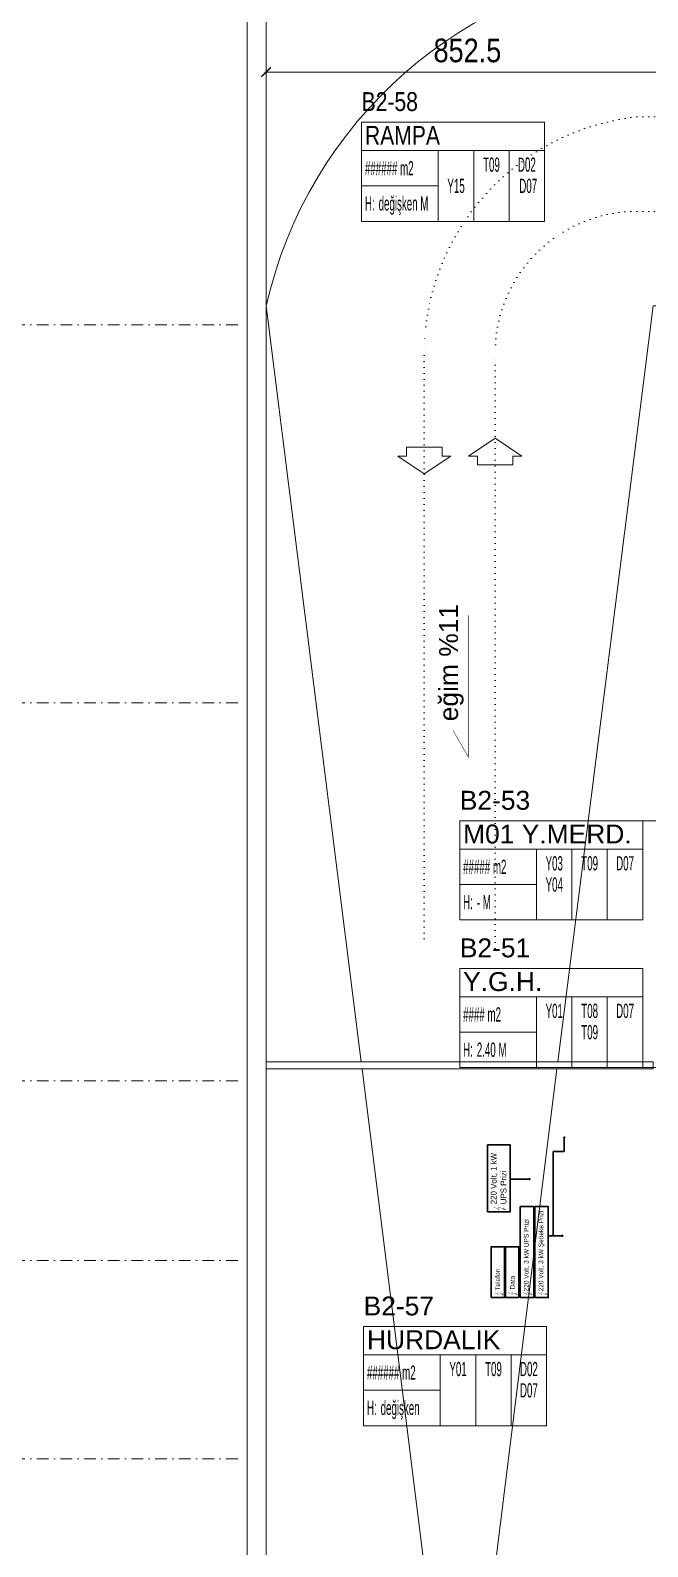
# Model space of a CAD drawing. Header units: metres. Extents: x -13194 to 152406, y -4219 to 19791.
# Drawn here: x -459 to 848, y 1454 to 4663 of the extents above; entities that cross this region are included whole.
import ezdxf
from ezdxf.enums import TextEntityAlignment as Align

# ---------------------------------------------------------------- set-up
doc = ezdxf.new("R2010")
doc.units = ezdxf.units.M
doc.header["$LTSCALE"] = 100
doc.header["$MEASUREMENT"] = 0
doc.linetypes.add('DASHDOT2', pattern=[0.5, 0.25, -0.125, 0, -0.125])
doc.linetypes.add('DOT2', pattern=[0.125, 0, -0.125])
doc.layers.get('0').update_dxf_attribs({"color": 9, "lineweight": 9})
for name, color, linetype, lineweight in [('00', 9, 'Continuous', 9), ('01', 9, 'Continuous', 9), ('06D', 9, 'Continuous', 9), ('21', 9, 'Continuous', 9), ('21_mahal200', 9, 'Continuous', 9), ('24', 9, 'DASHDOT2', 9), ('25', 76, 'Continuous', 9), ('elektrik', 252, 'Continuous', 30)]:
    doc.layers.add(name, color=color, linetype=linetype, lineweight=lineweight)
doc.styles.add('Arial', font='arial.ttf', dxfattribs={"height": 2.5})
doc.styles.add('MuuM_TEXT-ITALIC', font='ARIALNI.TTF')
doc.styles.add('MuuM_TEXT-STANDART', font='ARIALN.TTF')
doc.styles.get("Standard").update_dxf_attribs({"font": 'ARIALN.TTF'})
doc.dimstyles.new('MuuM_DIM200', dxfattribs={"dimscale": 20, "dimtxt": 2, "dimasz": 1, "dimexe": 1, "dimexo": 1, "dimgap": 1, "dimtad": 1, "dimdec": 1, "dimrnd": 0.5, "dimdsep": 46, "dimtxsty": 'MuuM_TEXT-STANDART', "dimblk": 'ARCHTICK', "dimcen": 0, "dimdle": 0.15, "dimclrd": 256, "dimclre": 256, "dimclrt": 256, "dimadec": 0, "dimazin": 0, "dimtfac": 5, "dimtdec": 1, "dimtix": 1, "dimtmove": 2, "dimatfit": 3, "dimldrblk": 'DOT', "dimfxl": 3, "dimfxlon": 1, "dimtolj": 1, "dimlwd": -1, "dimlwe": -1, "dimarcsym": 0})

# ---------------------------------------------------------------- blocks, each defined once
blk = doc.blocks.new('p-akslar_yeni')
at = {"layer": '24'}
for points in [[(2312, -4535), (6415, -4535)], [(2312, -5335), (6415, -5335)], [(2312, -6135), (6415, -6135)], [(2312, -6515), (6415, -6515)], [(2312, -6935), (6415, -6935)]]:
    blk.add_lwpolyline(points, dxfattribs=at)
blk = doc.blocks.new('_Dot')
at = {"color": 0, "linetype": 'ByBlock', "lineweight": -2}
blk.add_line((-0.5, 0), (-1, 0), dxfattribs=at)
at = {"color": 0, "linetype": 'ByBlock', "const_width": 0.5}
blk.add_lwpolyline([(-0.25, 0, 1), (0.25, 0, 1)], format="xyb", close=True, dxfattribs=at)
blk = doc.blocks.new('enerji')
at = {"color": 1, "true_color": 0xeb0000, "const_width": 10}
for points in [[(-400546, -608260), (-400624, -608423), (-400549, -608405), (-400620, -608616)], [(-400615, -608525), (-400620, -608616), (-400569, -608541)]]:
    blk.add_lwpolyline(points, dxfattribs=at)
blk = doc.blocks.new('2.bod.sitatik')
at = {"layer": '01'}
blk.add_lwpolyline([(40, -8750), (0, -8750), (0, -2950), (40, -2950), (40, -8710), (40, -8710)], close=True, dxfattribs=at)
blk = doc.blocks.new('0_slopearrow')
at = {"const_width": 0.05}
blk.add_lwpolyline([(11.21, 0), (-3.79, 0), (-1, 1.61)], dxfattribs=at)
at = {"style": 'Arial'}
blk.add_attdef('EGIM', text='', height=2, dxfattribs=at).set_placement((0, 0.5), align=Align.BOTTOM_LEFT)
at = {"style": 'MuuM_TEXT-ITALIC'}
blk.add_attdef('SLOPE', text='', height=2, dxfattribs=at).set_placement((0, -0.5), align=Align.TOP_LEFT)
blk = doc.blocks.new('_ArchTick')
at = {"color": 0, "linetype": 'ByBlock', "const_width": 0.15}
blk.add_lwpolyline([(-0.5, -0.5), (0.5, 0.5)], dxfattribs=at)
blk = doc.blocks.new('*D599')
at = {"layer": '25', "transparency": 16777216}
for p, q in [((40, -28795.9), (40, -28715.9)), ((892.5, -28795.9), (892.5, -28715.9)), ((37, -28735.9), (895.5, -28735.9))]:
    blk.add_line(p, q, dxfattribs=at)
at = {"layer": '25', "transparency": 16777216, "xscale": 20, "yscale": 20, "zscale": 20, "rotation": 180}
blk.add_blockref('_ArchTick', (40, -28735.9), dxfattribs=at)
at = {"layer": '25', "transparency": 16777216, "xscale": 20, "yscale": 20, "zscale": 20}
blk.add_blockref('_ArchTick', (892.5, -28735.9), dxfattribs=at)
at = {"layer": '25', "transparency": 16777216, "insert": (466.3, -28690.4), "char_height": 50, "attachment_point": 5, "style": 'MuuM_TEXT-STANDART'}
blk.add_mtext('\\A1;852.5', dxfattribs=at)
blk = doc.blocks.new('0_arrow1')
at = {"linetype": 'ByBlock', "lineweight": -2}
blk.add_lwpolyline([(15, -22.5), (-15, -22.5), (-15, -15), (-22.5, -15), (0, 0), (22.5, -15), (15, -15)], close=True, dxfattribs=at)
blk.add_point((0, 0))
blk = doc.blocks.new('0_roomno2')
blk.add_lwpolyline([(19.38, -10.5), (0, -10.5), (0, 0), (19.38, 0)], close=True)
for points in [[(0, -3), (19.38, -3)], [(8.12, -3), (8.12, -10.5)], [(11.88, -3), (11.88, -10.5)], [(15.62, -3), (15.62, -10.5)], [(0, -6.75), (8.12, -6.75)]]:
    blk.add_lwpolyline(points)
at = {"style": 'MuuM_TEXT-STANDART', "width": 0.6}
blk.add_text('H:', height=1.5, dxfattribs=at).set_placement((0.35, -8.61), align=Align.MIDDLE_LEFT)
at = {"style": 'Arial'}
blk.add_attdef('ODANO', (0, 1.17), '', height=2, dxfattribs=at)
blk.add_attdef('MEKANADI', text='', height=2, dxfattribs=at).set_placement((0.35, -3), align=Align.BOTTOM_LEFT)
at = {"style": 'MuuM_TEXT-STANDART', "width": 0.6}
for tag, p in [('M2', (0.35, -4.88)), ('TEMIZTAVANYUKSEKLIGI', (1.8, -8.61))]:
    blk.add_attdef(tag, text='', height=1.5, dxfattribs=at).set_placement(p, align=Align.MIDDLE_LEFT)
for tag, p in [('YER01', (10, -4.5)), ('TAVAN01', (13.75, -4.5)), ('DUVAR01', (17.5, -4.5)), ('YER02', (10, -6.75)), ('TAVAN02', (13.75, -6.75)), ('DUVAR02', (17.5, -6.75)), ('YER03', (10, -9)), ('TAVAN03', (13.75, -9)), ('DUVAR03', (17.5, -9))]:
    blk.add_attdef(tag, text='', height=1.5, dxfattribs=at).set_placement(p, align=Align.MIDDLE_CENTER)
blk = doc.blocks.new('2.bod.Mimari')
at = {"layer": '00'}
blk.add_lwpolyline([(40, -6150), (40, -6165), (860, -6165), (860, -6150)], close=True, dxfattribs=at)
at = {"layer": '06D'}
blk.add_lwpolyline([(657.5, -6150), (860, -4550), (860, -4550), (940, -4550), (940, -3830), (860, -3830, 0.3239144), (40, -4550), (241.23, -6150)], format="xyb", dxfattribs=at)
at = {"layer": '06D', "linetype": 'DOT2'}
for points in [[(375, -5889.88), (375, -4630, -0.3693847), (825, -4150), (8420, -4150)], [(525, -5909.88), (525, -4650, -0.4142136), (825, -4350), (8520, -4350)]]:
    blk.add_lwpolyline(points, format="xyb", dxfattribs=at)
at = {"layer": '06D'}
blk.add_lwpolyline([(243.11, -6165), (450, -7820), (655.62, -6165)], dxfattribs=at)
at = {"layer": '06D', "xscale": -2.5, "yscale": 2.5, "zscale": 2.5}
blk.add_blockref('0_arrow1', (525, -4830.22), dxfattribs=at)
at = {"layer": '06D', "xscale": 2.5, "yscale": 2.5, "zscale": 2.5, "rotation": 180}
blk.add_blockref('0_arrow1', (375, -4905.22), dxfattribs=at)
at = {"layer": '21'}
ref = blk.add_blockref('0_slopearrow', (468.37, -5429.12), dxfattribs=dict(at, xscale=20, yscale=20, zscale=20, rotation=90))
ref.add_attrib('EGIM', 'eğim %11', dxfattribs={"layer": '0', "height": 40, "rotation": 90, "style": 'Arial'}).set_placement((458.37, -5429.12), align=Align.BOTTOM_LEFT)
at = {"layer": '21_mahal200'}
ref = blk.add_blockref('0_roomno2', (242.23, -4160.99), dxfattribs=dict(at, xscale=20, yscale=20, zscale=20))
ref.add_attrib('ODANO', 'B2-58', (242.23, -4137.59), dxfattribs={"layer": '0', "height": 40, "style": 'Arial', "width": 0.8})
ref.add_attrib('MEKANADI', 'RAMPA', dxfattribs={"layer": '0', "height": 40, "style": 'Arial', "width": 0.8}).set_placement((249.23, -4220.99), align=Align.BOTTOM_LEFT)
ref.add_attrib('M2', '###### m2', dxfattribs={"layer": '0', "height": 30, "style": 'MuuM_TEXT-STANDART', "width": 0.6}).set_placement((249.23, -4258.49), align=Align.MIDDLE_LEFT)
ref.add_attrib('TEMIZTAVANYUKSEKLIGI', 'değişken M', dxfattribs={"layer": '0', "height": 30, "style": 'MuuM_TEXT-STANDART', "width": 0.6}).set_placement((278.23, -4333.15), align=Align.MIDDLE_LEFT)
ref.add_attrib('TAVAN01', 'T09', dxfattribs={"layer": '0', "height": 30, "style": 'MuuM_TEXT-STANDART', "width": 0.6}).set_placement((517.23, -4250.99), align=Align.MIDDLE_CENTER)
ref.add_attrib('DUVAR01', 'D02', dxfattribs={"layer": '0', "height": 30, "style": 'MuuM_TEXT-STANDART', "width": 0.6}).set_placement((592.23, -4250.99), align=Align.MIDDLE_CENTER)
ref.add_attrib('YER02', 'Y15', dxfattribs={"layer": '0', "height": 30, "style": 'MuuM_TEXT-STANDART', "width": 0.6}).set_placement((442.23, -4295.99), align=Align.MIDDLE_CENTER)
ref.add_attrib('DUVAR02', ' D07', dxfattribs={"layer": '0', "height": 30, "style": 'MuuM_TEXT-STANDART', "width": 0.6}).set_placement((592.23, -4295.99), align=Align.MIDDLE_CENTER)
ref = blk.add_blockref('0_roomno2', (450.17, -5639.65), dxfattribs=dict(at, xscale=20, yscale=20, zscale=20))
ref.add_attrib('ODANO', 'B2-53', (450.17, -5616.25), dxfattribs={"layer": '0', "height": 40, "style": 'Arial'})
ref.add_attrib('MEKANADI', 'M01 Y.MERD.', dxfattribs={"layer": '0', "height": 40, "style": 'Arial'}).set_placement((457.17, -5699.65), align=Align.BOTTOM_LEFT)
ref.add_attrib('M2', '##### m2', dxfattribs={"layer": '0', "height": 30, "style": 'MuuM_TEXT-STANDART', "width": 0.6}).set_placement((457.17, -5737.15), align=Align.MIDDLE_LEFT)
ref.add_attrib('TEMIZTAVANYUKSEKLIGI', '- M', dxfattribs={"layer": '0', "height": 30, "style": 'MuuM_TEXT-STANDART', "width": 0.6}).set_placement((486.17, -5811.81), align=Align.MIDDLE_LEFT)
ref.add_attrib('YER01', 'Y03', dxfattribs={"layer": '0', "height": 30, "style": 'MuuM_TEXT-STANDART', "width": 0.6}).set_placement((650.17, -5729.65), align=Align.MIDDLE_CENTER)
ref.add_attrib('TAVAN01', 'T09', dxfattribs={"layer": '0', "height": 30, "style": 'MuuM_TEXT-STANDART', "width": 0.6}).set_placement((725.17, -5729.65), align=Align.MIDDLE_CENTER)
ref.add_attrib('DUVAR01', 'D07', dxfattribs={"layer": '0', "height": 30, "style": 'MuuM_TEXT-STANDART', "width": 0.6}).set_placement((800.17, -5729.65), align=Align.MIDDLE_CENTER)
ref.add_attrib('YER02', 'Y04', dxfattribs={"layer": '0', "height": 30, "style": 'MuuM_TEXT-STANDART', "width": 0.6}).set_placement((650.17, -5774.65), align=Align.MIDDLE_CENTER)
ref = blk.add_blockref('0_roomno2', (450.17, -5952.04), dxfattribs=dict(at, xscale=20, yscale=20, zscale=20))
ref.add_attrib('ODANO', 'B2-51', (450.17, -5928.64), dxfattribs={"layer": '0', "height": 40, "style": 'Arial'})
ref.add_attrib('MEKANADI', 'Y.G.H.', dxfattribs={"layer": '0', "height": 40, "style": 'Arial'}).set_placement((457.17, -6012.04), align=Align.BOTTOM_LEFT)
ref.add_attrib('M2', '#### m2', dxfattribs={"layer": '0', "height": 30, "style": 'MuuM_TEXT-STANDART', "width": 0.6}).set_placement((457.17, -6049.54), align=Align.MIDDLE_LEFT)
ref.add_attrib('TEMIZTAVANYUKSEKLIGI', '2.40 M', dxfattribs={"layer": '0', "height": 30, "style": 'MuuM_TEXT-STANDART', "width": 0.6}).set_placement((486.17, -6124.19), align=Align.MIDDLE_LEFT)
ref.add_attrib('YER01', 'Y01', dxfattribs={"layer": '0', "height": 30, "style": 'MuuM_TEXT-STANDART', "width": 0.6}).set_placement((650.17, -6042.04), align=Align.MIDDLE_CENTER)
ref.add_attrib('TAVAN01', 'T08', dxfattribs={"layer": '0', "height": 30, "style": 'MuuM_TEXT-STANDART', "width": 0.6}).set_placement((725.17, -6042.04), align=Align.MIDDLE_CENTER)
ref.add_attrib('DUVAR01', 'D07', dxfattribs={"layer": '0', "height": 30, "style": 'MuuM_TEXT-STANDART', "width": 0.6}).set_placement((800.17, -6042.04), align=Align.MIDDLE_CENTER)
ref.add_attrib('TAVAN02', 'T09', dxfattribs={"layer": '0', "height": 30, "style": 'MuuM_TEXT-STANDART', "width": 0.6}).set_placement((725.17, -6087.04), align=Align.MIDDLE_CENTER)
ref = blk.add_blockref('0_roomno2', (246.5, -6710.03), dxfattribs=dict(at, xscale=20, yscale=20, zscale=20))
ref.add_attrib('ODANO', 'B2-57', (246.5, -6686.63), dxfattribs={"layer": '0', "height": 40, "style": 'Arial'})
ref.add_attrib('MEKANADI', 'HURDALIK', dxfattribs={"layer": '0', "height": 40, "style": 'Arial'}).set_placement((253.5, -6770.03), align=Align.BOTTOM_LEFT)
ref.add_attrib('M2', '###### m2', dxfattribs={"layer": '0', "height": 30, "style": 'MuuM_TEXT-STANDART', "width": 0.6}).set_placement((253.5, -6807.53), align=Align.MIDDLE_LEFT)
ref.add_attrib('TEMIZTAVANYUKSEKLIGI', 'değişken', dxfattribs={"layer": '0', "height": 30, "style": 'MuuM_TEXT-STANDART', "width": 0.6}).set_placement((282.5, -6882.19), align=Align.MIDDLE_LEFT)
ref.add_attrib('YER01', 'Y01', dxfattribs={"layer": '0', "height": 30, "style": 'MuuM_TEXT-STANDART', "width": 0.6}).set_placement((446.5, -6800.03), align=Align.MIDDLE_CENTER)
ref.add_attrib('TAVAN01', 'T09', dxfattribs={"layer": '0', "height": 30, "style": 'MuuM_TEXT-STANDART', "width": 0.6}).set_placement((521.5, -6800.03), align=Align.MIDDLE_CENTER)
ref.add_attrib('DUVAR01', 'D02', dxfattribs={"layer": '0', "height": 30, "style": 'MuuM_TEXT-STANDART', "width": 0.6}).set_placement((596.5, -6800.03), align=Align.MIDDLE_CENTER)
ref.add_attrib('DUVAR02', 'D07', dxfattribs={"layer": '0', "height": 30, "style": 'MuuM_TEXT-STANDART', "width": 0.6}).set_placement((596.5, -6845.03), align=Align.MIDDLE_CENTER)
at = {"layer": '25'}
dim = blk.add_linear_dim(base=(892.5, -4055.09), p1=(40.03, -7032.89), p2=(892.5, -4150), dimstyle='MuuM_DIM200', override={"dimtxt": 2.5}, dxfattribs=at)
dim.commit()
dim.dimension.update_dxf_attribs({"geometry": '*D599', "text_midpoint": (466.27, -4009.56), "insert": (0, 24680.79)})
at = {"layer": '21_mahal200'}
for points in [[(925.01, -5639.65), (837.67, -5639.65)], [(994.96, -6162.04), (837.67, -6162.04)]]:
    blk.add_leader(points, dimstyle='MuuM_DIM200', override={"dimasz": 1, "dimfxl": 10}, dxfattribs=at)

msp = doc.modelspace()

# ---------------------------------------------------------------- linework, layer by layer
at = {"layer": 'elektrik', "color": 1, "true_color": 0xeb0000}
for p, q in [((671.5, 2314.8), (671.5, 2290.1)), ((662.3, 2112), (637.6, 2112))]:
    msp.add_line(p, q, dxfattribs=at)
for points in [[(508.9, 2162.4), (508.9, 2304.4), (556.5, 2304.4), (556.5, 2162.4)], [(578.2, 1981.1), (578.2, 2173.9), (606.6, 2173.9), (606.6, 1981.1)], [(609.2, 1981.1), (609.2, 2173.9), (637.6, 2173.9), (637.6, 1981.1)], [(516.7, 1981.1), (516.7, 2088.9), (545.1, 2088.9), (545.1, 1981.1)], [(546.7, 1981.1), (546.7, 2088.9), (575.1, 2088.9), (575.1, 1981.1)]]:
    msp.add_lwpolyline(points, close=True, dxfattribs=at)
for points in [[(671.5, 2290.1), (647.9, 2290.1), (647.9, 2112)], [(592.6, 2232), (556.5, 2232)]]:
    msp.add_lwpolyline(points, dxfattribs=at)

# ---------------------------------------------------------------- block references
for name in ['2.bod.sitatik', '2.bod.Mimari']:
    msp.add_blockref(name, (0, 8630))
at = {"layer": '24'}
msp.add_blockref('p-akslar_yeni', (-6415, 8575), dxfattribs=at)
at = {"layer": 'elektrik', "color": 1, "true_color": 0xeb0000, "rotation": 90}
for name, p, xscale, yscale, zscale in [('_Dot', (671.5, 2319.8), 5, 5, 5), ('enerji', (-33540.3, 24422.5), 0.05599999999999999, 0.05599999999999999, 0.05599999999999999), ('enerji', (-33510.3, 24422.5), 0.05599999999999999, 0.05599999999999999, 0.05599999999999999), ('enerji', (-33478.8, 24422.5), 0.05599999999999999, 0.05599999999999999, 0.05599999999999999), ('enerji', (-33447.8, 24422.5), 0.05599999999999999, 0.05599999999999999, 0.05599999999999999)]:
    msp.add_blockref(name, p, dxfattribs=dict(at, xscale=xscale, yscale=yscale, zscale=zscale))
at = {"layer": 'elektrik', "color": 1, "true_color": 0xeb0000, "xscale": 5, "yscale": 5, "zscale": 5}
for p in [(597.6, 2232), (667.3, 2112)]:
    msp.add_blockref('_Dot', p, dxfattribs=at)
at = {"layer": 'elektrik', "color": 1, "lineweight": 0, "true_color": 0xeb0000, "xscale": 0.06999999999999999, "yscale": 0.06999999999999999, "zscale": 0.06999999999999999, "rotation": 90}
msp.add_blockref('enerji', (-42056.4, 30211.1), dxfattribs=at)

# ---------------------------------------------------------------- texts
at = {"layer": 'elektrik', "color": 1, "true_color": 0xeb0000, "attachment_point": 1, "rotation": 90}
for s, insert, char_height, width in [('{\\fCentury Gothic|b0|i0|c162|p34;22\\fCentury Gothic|b0|i0|c0|p34;0 Volt, \\fCentury Gothic|b0|i0|c162|p34;1\\fCentury Gothic|b0|i0|c0|p34; kW\\fCentury Gothic|b0|i0|c162|p34; \\PUPS Prizi}', (515.6, 2178.7), 12.5, 290.623), ('{\\fCentury Gothic|b0|i0|c162|p34;22\\fCentury Gothic|b0|i0|c0|p34;0 Volt, 3 kW\\fCentury Gothic|b0|i0|c162|p34; Şebeke Prizi}', (617, 1994.2), 10, 232.498), ('{\\fCentury Gothic|b0|i0|c162|p34;22\\fCentury Gothic|b0|i0|c0|p34;0 Volt, 3 kW\\fCentury Gothic|b0|i0|c162|p34; UPS Prizi}', (585.9, 1994.2), 10, 232.498), ('{\\fCentury Gothic|b0|i0|c162|p34;Telefon}', (525.3, 1996.1), 10, 232.498), ('{\\fCentury Gothic|b0|i0|c162|p34;Data}', (556.5, 1998.1), 10, 232.498)]:
    msp.add_mtext(s, dxfattribs=dict(at, insert=insert, char_height=char_height, width=width))

doc.saveas('drawing.dxf')
